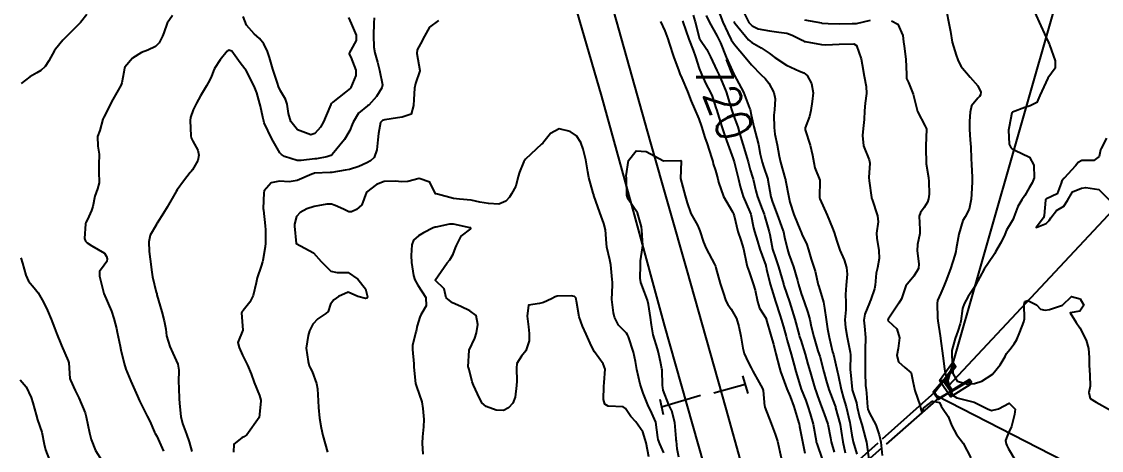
# Model space of a CAD drawing. Header units: metres. Extents: x 292545 to 299085, y 7450245 to 7463078.
# Drawn here: x 298648.7 to 298772.6, y 7450759.7 to 7450808.9 of the extents above; entities that cross this region are included whole.
import ezdxf
from ezdxf.enums import TextEntityAlignment as Align

# ---------------------------------------------------------------- set-up
doc = ezdxf.new("R2010")
doc.units = ezdxf.units.M
doc.linetypes.add('CONTINUO', pattern=[0])
doc.linetypes.add('TRACEJADO', pattern=[8.7, 8, -0.7])
for name, color, linetype in [('Cotas', 45, 'Continuous'), ('Curvas de Nivel 1m', 11, 'Continuous'), ('Curvas de Nivel 5m', 15, 'Continuous'), ('GALERIA', 45, 'Continuous'), ('Linha Férrea', 20, 'Continuous'), ('Pórtico', 62, 'Continuous'), ('TEXTO', 45, 'Continuous')]:
    doc.layers.add(name, color=color, linetype=linetype)
doc.styles.add('Style-STANDARD', font='STANDARD.shx')

msp = doc.modelspace()

# ---------------------------------------------------------------- linework, layer by layer
at = {"layer": 'Curvas de Nivel 1m', "flags": 128}
for points, elevation in [([(298728.51, 7450810.47), (298729.14, 7450808.87), (298729.71, 7450807.64), (298730.1, 7450806.86), (298730.46, 7450806.3), (298731.68, 7450804.85), (298732.43, 7450803.96), (298733.53, 7450802.82), (298733.99, 7450802.39), (298734.4, 7450801.88), (298734.96, 7450800.8), (298735.12, 7450800.06), (298735.05, 7450798.8), (298734.99, 7450798.18), (298735.01, 7450796.8), (298735.11, 7450796.02), (298735.34, 7450794.8), (298735.6, 7450793.5), (298735.76, 7450792.8), (298736.27, 7450790.9), (298736.3, 7450790.81), (298736.3, 7450790.79), (298736.32, 7450790.74), (298736.71, 7450788.79), (298736.83, 7450788.2), (298737.27, 7450786.78), (298738.05, 7450784.93), (298738.11, 7450784.77), (298738.2, 7450784.54), (298738.77, 7450783.34), (298738.97, 7450782.76), (298739.26, 7450781.66), (298739.58, 7450780.75), (298739.71, 7450780.31), (298740.07, 7450778.74), (298740.13, 7450778.53), (298740.66, 7450776.73), (298740.79, 7450776.04), (298740.97, 7450774.73), (298741.13, 7450773.67), (298741.31, 7450772.73), (298741.72, 7450771.04), (298741.81, 7450770.72), (298742.02, 7450769.89), (298742.28, 7450768.72), (298742.34, 7450768.38), (298742.7, 7450766.71), (298742.98, 7450765.7), (298743.27, 7450764.71), (298743.71, 7450762.94), (298743.75, 7450762.7), (298743.92, 7450761.46), (298744.08, 7450760.7), (298744.49, 7450759.28)], 718), ([(298731.57, 7450809.91), (298732.09, 7450808.84), (298732.49, 7450808.43), (298733.19, 7450808.12), (298734.48, 7450807.87), (298735.55, 7450807.73), (298736.47, 7450807.59), (298737.08, 7450807.39), (298738.29, 7450806.76), (298738.4, 7450806.7), (298738.46, 7450806.67), (298738.57, 7450806.65), (298740.46, 7450806.29), (298740.94, 7450806.25), (298742.46, 7450806.36), (298744.16, 7450806.39), (298744.46, 7450806.18), (298744.98, 7450804.68), (298745.12, 7450804), (298745.35, 7450802.68), (298745.58, 7450801.5), (298745.62, 7450800.68), (298745.47, 7450799.59), (298745.39, 7450798.68), (298745.33, 7450797.71), (298745.24, 7450796.68), (298745.16, 7450795.85), (298745.25, 7450794.68), (298745.91, 7450793.06), (298746, 7450792.67), (298745.89, 7450791.06), (298745.93, 7450790.67), (298746.18, 7450788.75), (298746.19, 7450788.67), (298746.25, 7450788.52), (298746.88, 7450786.66), (298746.93, 7450785.95), (298746.77, 7450784.66), (298746.79, 7450784.07), (298747.02, 7450782.66), (298747.08, 7450781.75), (298746.86, 7450780.66), (298746.73, 7450780.08), (298746.62, 7450778.67), (298746.53, 7450778.26), (298746.11, 7450777.03), (298746.01, 7450776.76), (298745.97, 7450776.67), (298745.42, 7450775.34), (298745.31, 7450774.68), (298745.37, 7450773.98), (298745.48, 7450772.68), (298745.45, 7450771.27), (298745.45, 7450770.68), (298745.46, 7450770.11), (298745.46, 7450768.68), (298745.51, 7450767.16), (298745.57, 7450766.68), (298745.62, 7450766.31), (298745.72, 7450764.67), (298745.76, 7450764.47), (298745.96, 7450764.01), (298746.67, 7450762.66), (298747.07, 7450761.51), (298747.25, 7450760.66), (298747.4, 7450759.15)], 716), ([(298754.75, 7450810.32), (298755.1, 7450808.56), (298755.23, 7450807.81), (298755.44, 7450806.56), (298755.91, 7450805.09), (298756.1, 7450804.55), (298756.43, 7450803.81), (298757.51, 7450802.54), (298758.4, 7450801.57), (298758.72, 7450800.85), (298758.67, 7450800.53), (298758.57, 7450800.35), (298758.39, 7450800.13), (298757.64, 7450799.27), (298757.49, 7450798.54), (298757.41, 7450797.49), (298757.42, 7450796.54), (298757.51, 7450795.36), (298757.57, 7450794.54), (298757.63, 7450793.21), (298757.64, 7450792.54), (298757.74, 7450791.07), (298757.74, 7450790.54), (298757.66, 7450789.14), (298757.63, 7450788.54), (298757.38, 7450787.39), (298756.92, 7450786.54), (298756.67, 7450786.09), (298756.2, 7450784.55), (298755.89, 7450782.84), (298755.84, 7450782.55), (298755.74, 7450782.13), (298755.24, 7450780.56), (298754.71, 7450779.14), (298754.48, 7450778.57), (298754.38, 7450778.32), (298754.12, 7450777.75), (298753.77, 7450776.92), (298753.71, 7450776.58), (298753.75, 7450774.92), (298753.78, 7450774.58), (298754.07, 7450772.87), (298754.1, 7450772.62), (298754.09, 7450772.58), (298754.09, 7450772.55), (298754.36, 7450770.58), (298754.54, 7450769.09), (298754.65, 7450768.57), (298754.99, 7450767.57), (298755.27, 7450766.56), (298755.48, 7450766.06), (298755.97, 7450765.75), (298757.03, 7450765.48), (298757.97, 7450765.25), (298759.48, 7450764.51), (298759.96, 7450764.3), (298760.74, 7450764.5), (298761.97, 7450765.15), (298762.65, 7450764.47), (298762.59, 7450763.85), (298762.25, 7450762.48), (298762.16, 7450762.26), (298761.93, 7450761.87), (298761.55, 7450760.86), (298761.62, 7450760.48), (298761.7, 7450760.27), (298761.91, 7450759.89), (298762.76, 7450758.47)], 714), ([(298764.88, 7450810.07), (298765.63, 7450808.44), (298766.46, 7450806.61), (298766.55, 7450806.43), (298766.62, 7450806.27), (298767.27, 7450804.42), (298767.25, 7450803.6), (298766.41, 7450802.43), (298765.49, 7450800.44), (298765.17, 7450799.66), (298764.38, 7450799.27), (298763.76, 7450799.07), (298762.36, 7450798.53), (298762.33, 7450798.51), (298762.3, 7450798.48), (298761.99, 7450796.84), (298761.91, 7450796.48), (298761.96, 7450794.85), (298762.16, 7450794.48), (298762.32, 7450794.34), (298762.62, 7450794.18), (298764.31, 7450793.39), (298764.81, 7450792.45), (298764.84, 7450791.01), (298764.61, 7450790.45), (298764.27, 7450789.85), (298763.76, 7450788.96), (298763.45, 7450788.47), (298762.99, 7450787.73), (298762.51, 7450786.48), (298762.43, 7450786.27), (298762.22, 7450785.88), (298761.69, 7450785), (298761.48, 7450784.49), (298761.07, 7450783.61), (298760.42, 7450782.5), (298760.34, 7450782.33), (298760.17, 7450782.08), (298759.11, 7450780.52), (298758.13, 7450778.69), (298758.08, 7450778.59), (298758.04, 7450778.53), (298757.27, 7450777.38), (298756.82, 7450776.54), (298756.64, 7450776.01), (298756.43, 7450774.55), (298756.36, 7450774.26), (298756.07, 7450773.42), (298755.77, 7450772.55), (298755.4, 7450771.2), (298755.4, 7450770.56), (298755.42, 7450769.96), (298755.53, 7450768.56), (298756, 7450767.67), (298757.22, 7450767.31), (298758, 7450767.4), (298758.84, 7450767.68), (298760.01, 7450768.42), (298760.06, 7450768.45), (298760.12, 7450768.5), (298760.95, 7450769.56), (298761.5, 7450770.49), (298761.68, 7450770.84), (298762.04, 7450771.32), (298762.57, 7450771.95), (298762.87, 7450772.47), (298763.22, 7450773.31), (298763.66, 7450774.46), (298763.72, 7450774.83), (298763.68, 7450776.46), (298763.76, 7450776.82), (298764.11, 7450776.94), (298765.11, 7450776.44), (298765.59, 7450775.93), (298766.1, 7450775.82), (298766.62, 7450775.91), (298768.1, 7450776.41), (298769.14, 7450777.38), (298770.11, 7450777.11), (298770.54, 7450776.38), (298770.1, 7450775.69), (298768.96, 7450775.53), (298769.65, 7450774.39), (298770.07, 7450773.8), (298770.8, 7450772.38), (298771.07, 7450771.4), (298771.14, 7450770.37), (298771.15, 7450769.5), (298771.24, 7450768.37), (298771.27, 7450767.1), (298771.13, 7450766.37), (298771.29, 7450765.68), (298771.97, 7450765.25), (298773.62, 7450764.34)], 713), ([(298656.17, 7450809.74), (298655.42, 7450808.82), (298654.47, 7450807.88), (298654.34, 7450807.76), (298653.41, 7450806.82), (298652.56, 7450805.79), (298652.44, 7450805.61), (298651.81, 7450804.42), (298651.37, 7450803.8), (298650.88, 7450803.34), (298650.41, 7450803.07), (298649.61, 7450802.61), (298648.62, 7450801.83)], 726), ([(298689.12, 7450809.35), (298689.07, 7450808.77), (298689.03, 7450807.35), (298689.1, 7450806.01), (298689.21, 7450805.35), (298689.5, 7450804.29), (298689.74, 7450803.35), (298690.06, 7450801.68), (298690.01, 7450801.34), (298689.4, 7450800.34), (298688.5, 7450799.36), (298688.43, 7450799.31), (298688.37, 7450799.27), (298687.32, 7450798.41), (298686.71, 7450797.38), (298686.61, 7450797.11), (298686.33, 7450796.43), (298685.7, 7450795.39), (298684.31, 7450793.68), (298684.15, 7450793.57), (298683.67, 7450793.42), (298682.52, 7450793.2), (298682.3, 7450793.18), (298680.76, 7450792.99), (298680.3, 7450792.98), (298678.84, 7450793.47), (298678.5, 7450793.67), (298678.31, 7450793.89), (298677.39, 7450795.49), (298676.51, 7450797.33), (298676.46, 7450797.5), (298676.36, 7450797.97), (298676.09, 7450799.23), (298676.02, 7450799.51), (298675.64, 7450800.76), (298675.34, 7450801.52), (298674.42, 7450803.34), (298674.29, 7450803.53), (298673.74, 7450804.22), (298672.77, 7450805.55), (298672.44, 7450805.64), (298672.36, 7450805.63), (298672.27, 7450805.55), (298671.44, 7450804.55), (298670.81, 7450803.57), (298670.69, 7450803.29), (298670.41, 7450802.56), (298670.07, 7450801.9), (298669.89, 7450801.58), (298669.2, 7450800.41), (298668.75, 7450799.59), (298668.37, 7450798.82), (298668.03, 7450797.93), (298668.01, 7450797.6), (298668.09, 7450795.84), (298668.13, 7450795.6), (298668.32, 7450795.2), (298668.9, 7450794.18), (298668.99, 7450793.59), (298668.88, 7450793.01), (298668.28, 7450791.94), (298668.13, 7450791.74), (298668.02, 7450791.6), (298667.24, 7450790.63), (298666.53, 7450789.62), (298666.42, 7450789.45), (298666.25, 7450789.17), (298665.36, 7450787.63), (298664.93, 7450786.94), (298664.21, 7450785.79), (298664.16, 7450785.7), (298664.13, 7450785.65), (298663.43, 7450784.42), (298663.25, 7450783.66), (298663.3, 7450782.54), (298663.43, 7450781.66), (298663.61, 7450780.19), (298663.68, 7450779.65), (298664.12, 7450777.9), (298664.18, 7450777.71), (298664.19, 7450777.65), (298664.2, 7450777.56), (298664.76, 7450775.64), (298665.04, 7450774.6), (298665.2, 7450773.63), (298665.3, 7450772.88), (298665.67, 7450771.63), (298666.03, 7450770.9), (298666.59, 7450769.61), (298666.7, 7450768.92), (298666.68, 7450767.61), (298666.69, 7450766.9), (298666.76, 7450765.61), (298666.83, 7450764.74), (298666.95, 7450763.61), (298667.14, 7450762.81), (298667.59, 7450761.6), (298667.91, 7450760.71), (298668.19, 7450759.6)], 724), ([(298696.49, 7450809.08), (298695.47, 7450808.28), (298694.91, 7450807.28), (298694.45, 7450806.39), (298694.05, 7450805.69), (298694, 7450805.29), (298694.37, 7450803.34), (298694.37, 7450803.29), (298693.86, 7450801.84), (298693.75, 7450801.3), (298693.68, 7450799.99), (298693.65, 7450799.3), (298693.36, 7450798.3), (298692.35, 7450797.98), (298691.78, 7450797.89), (298690.35, 7450797.68), (298690.09, 7450797.6), (298689.86, 7450797.34), (298689.6, 7450796.08), (298689.55, 7450795.35), (298689.43, 7450794.23), (298689.12, 7450793.35), (298688.7, 7450792.95), (298688.29, 7450792.71), (298687.36, 7450792.29), (298686.28, 7450791.97), (298685.8, 7450791.87), (298684.28, 7450791.62), (298684.09, 7450791.6), (298682.27, 7450791.54), (298682.18, 7450791.52), (298681.97, 7450791.43), (298680.27, 7450790.71), (298679.35, 7450790.55), (298678.26, 7450790.64), (298677.31, 7450790.45), (298676.5, 7450789.5), (298676.45, 7450789.29), (298676.4, 7450787.5), (298676.42, 7450787.31), (298676.63, 7450785.5), (298676.67, 7450785.03), (298676.66, 7450783.5), (298676.61, 7450783.07), (298676.33, 7450781.5), (298676.3, 7450781.35), (298676.15, 7450780.86), (298675.71, 7450779.51), (298675.58, 7450778.96), (298675.25, 7450777.51), (298674.87, 7450776.75), (298674.09, 7450775.77), (298673.96, 7450775.66), (298673.89, 7450775.53), (298674.06, 7450773.53), (298673.48, 7450772.1), (298673.62, 7450771.53), (298674.03, 7450770.65), (298674.6, 7450769.52), (298675, 7450768.52), (298675.37, 7450767.51), (298675.97, 7450766.02), (298676.1, 7450765.5), (298676.1, 7450765.36), (298675.94, 7450763.5), (298674.51, 7450761.52), (298674.17, 7450761.27), (298673.92, 7450761.16), (298673.02, 7450760.43), (298672.98, 7450759.54)], 723), ([(298721.98, 7450808.96), (298722.48, 7450807.87), (298722.81, 7450806.95), (298722.96, 7450806.45), (298723.45, 7450804.94), (298724.07, 7450803.28), (298724.21, 7450802.93), (298724.41, 7450802.45), (298725.06, 7450800.92), (298725.51, 7450799.79), (298725.86, 7450798.92), (298726.36, 7450797.76), (298726.67, 7450796.91), (298727.06, 7450795.63), (298727.32, 7450794.9), (298727.84, 7450793.35), (298727.96, 7450792.89), (298728.03, 7450792.63), (298728.28, 7450791.85), (298728.54, 7450790.88), (298728.63, 7450790.52), (298729.21, 7450788.87), (298730.23, 7450787.12), (298730.36, 7450786.86), (298730.43, 7450786.65), (298730.86, 7450784.85), (298731.19, 7450783.85), (298731.5, 7450782.85), (298731.83, 7450781.17), (298731.91, 7450780.84), (298732.15, 7450780.22), (298732.5, 7450779.19), (298732.62, 7450778.83), (298732.83, 7450778.12), (298733.09, 7450776.83), (298733.33, 7450776.05), (298734.08, 7450774.85), (298734.1, 7450774.81), (298734.11, 7450774.78), (298734.68, 7450772.8), (298734.92, 7450771.93), (298735.21, 7450770.8), (298735.61, 7450769.2), (298735.73, 7450768.79), (298736, 7450768.06), (298736.48, 7450766.78), (298736.84, 7450765.92), (298737.28, 7450764.78), (298737.86, 7450762.86), (298737.88, 7450762.77), (298737.94, 7450762.48), (298738.25, 7450760.76), (298738.54, 7450759.4)], 722), ([(298724.49, 7450809.02), (298724.52, 7450808.93), (298724.53, 7450808.89), (298725.23, 7450806.92), (298725.72, 7450805.65), (298725.97, 7450804.91), (298726.42, 7450803.54), (298726.67, 7450802.91), (298727.23, 7450801.73), (298727.68, 7450800.89), (298727.89, 7450800.39), (298728.37, 7450798.94), (298728.39, 7450798.88), (298728.4, 7450798.85), (298729.02, 7450796.87), (298729.36, 7450795.84), (298729.69, 7450794.87), (298730.3, 7450793.18), (298730.41, 7450792.86), (298730.45, 7450792.7), (298730.91, 7450790.85), (298731.11, 7450790), (298731.45, 7450788.85), (298732.23, 7450787.1), (298732.32, 7450786.84), (298732.64, 7450785.27), (298732.76, 7450784.83), (298733.1, 7450783.73), (298733.36, 7450782.82), (298734.04, 7450780.93), (298734.07, 7450780.81), (298734.09, 7450780.75), (298734.15, 7450780.52), (298734.56, 7450778.81), (298734.74, 7450778.19), (298735.18, 7450776.8), (298735.7, 7450775.18), (298735.82, 7450774.79), (298736.07, 7450773.91), (298736.38, 7450772.79), (298736.52, 7450772.32), (298736.96, 7450770.78), (298737.31, 7450769.49), (298737.51, 7450768.78), (298737.99, 7450767.13), (298738.12, 7450766.77), (298738.66, 7450765.45), (298738.89, 7450764.76), (298739.14, 7450763.93), (298739.49, 7450762.75), (298739.82, 7450760.84), (298739.83, 7450760.74), (298739.85, 7450760.68), (298739.91, 7450760.51), (298740.51, 7450758.73)], 721), ([(298727.22, 7450809.62), (298727.56, 7450808.89), (298728.47, 7450807.25), (298728.67, 7450806.88), (298728.85, 7450806.49), (298729.5, 7450804.87), (298730.37, 7450802.9), (298730.39, 7450802.86), (298730.41, 7450802.82), (298731.48, 7450800.85), (298732.2, 7450799.01), (298732.25, 7450798.84), (298732.36, 7450798.23), (298732.67, 7450796.84), (298733.04, 7450795.54), (298733.2, 7450794.83), (298733.4, 7450793.73), (298733.63, 7450792.82), (298733.79, 7450792.32), (298734.27, 7450790.86), (298734.29, 7450790.81), (298734.3, 7450790.79), (298734.65, 7450788.81), (298734.83, 7450788.22), (298735.37, 7450786.8), (298736.01, 7450784.98), (298736.07, 7450784.79), (298736.2, 7450784.18), (298736.53, 7450782.79), (298736.7, 7450782.26), (298737.22, 7450780.78), (298737.7, 7450779.22), (298737.81, 7450778.77), (298738.12, 7450777.74), (298738.45, 7450776.76), (298738.88, 7450775.55), (298739.1, 7450774.75), (298739.27, 7450773.95), (298739.56, 7450772.75), (298740.04, 7450771.15), (298740.18, 7450770.74), (298740.24, 7450770.53), (298740.73, 7450768.73), (298740.99, 7450767.74), (298741.3, 7450766.73), (298741.97, 7450764.93), (298742.04, 7450764.72), (298742.07, 7450764.61), (298742.58, 7450762.71), (298742.72, 7450761.93), (298742.89, 7450760.71), (298743.16, 7450759.45)], 719), ([(298730.39, 7450808.96), (298730.43, 7450808.86), (298730.49, 7450808.75), (298732.07, 7450806.84), (298732.46, 7450806.52), (298733.54, 7450805.91), (298734.45, 7450805.3), (298735.1, 7450804.8), (298736.43, 7450803.94), (298737.94, 7450803.25), (298738.42, 7450803.05), (298738.82, 7450802.76), (298739.31, 7450801.84), (298739.48, 7450800.75), (298739.36, 7450799.77), (298739.21, 7450798.75), (298739.06, 7450798.06), (298738.57, 7450796.76), (298738.59, 7450796.51), (298739.15, 7450794.75), (298739.43, 7450793.62), (298739.55, 7450792.75), (298739.69, 7450792.15), (298740.27, 7450790.74), (298740.22, 7450788.74), (298740.25, 7450788.58), (298741.11, 7450786.73), (298741.71, 7450785.22), (298741.89, 7450784.72), (298742.19, 7450783.74), (298742.54, 7450782.71), (298743.04, 7450781.58), (298743.32, 7450780.7), (298743.38, 7450779.94), (298743.26, 7450778.7), (298743.19, 7450777.63), (298743.25, 7450776.7), (298743.23, 7450775.84), (298743.14, 7450774.7), (298743.19, 7450773.82), (298743.39, 7450772.71), (298743.74, 7450771), (298743.76, 7450770.7), (298743.74, 7450768.98), (298743.76, 7450768.7), (298743.97, 7450766.71), (298743.98, 7450766.67), (298744.45, 7450765.18), (298744.55, 7450764.69), (298744.8, 7450763.54), (298745.06, 7450762.68), (298745.5, 7450761.1), (298745.6, 7450760.67), (298745.65, 7450760.41), (298745.88, 7450758.67)], 717), ([(298722.37, 7450759.43), (298721.91, 7450760.49), (298721.72, 7450760.96), (298721.67, 7450761.21), (298721.44, 7450762.97), (298720.99, 7450764.01), (298720.51, 7450764.97), (298719.98, 7450766.31), (298719.75, 7450766.98), (298719.64, 7450767.34), (298719.24, 7450768.99), (298719.09, 7450769.92), (298718.88, 7450770.99), (298718.31, 7450772.75), (298718.2, 7450773), (298718.06, 7450773.19), (298717.16, 7450774.1), (298716.7, 7450775.02), (298716.58, 7450775.52), (298716.39, 7450777.03), (298716.45, 7450778.7), (298716.46, 7450779.03), (298716.44, 7450779.33), (298716.29, 7450781.03), (298716.16, 7450781.6), (298715.81, 7450783.03), (298715.76, 7450783.46), (298715.67, 7450785.04), (298715.49, 7450785.76), (298715.02, 7450787.04), (298714.34, 7450788.96), (298714.31, 7450789.05), (298714.25, 7450789.25), (298713.74, 7450791.06), (298713.62, 7450791.71), (298713.4, 7450793.06), (298713.1, 7450794.28), (298712.84, 7450795.06), (298712.33, 7450795.82), (298711.59, 7450796.34), (298710.34, 7450796.63), (298709.34, 7450796.11), (298708.57, 7450795.12), (298708.46, 7450794.98), (298708.32, 7450794.86), (298706.49, 7450793.15), (298706.4, 7450793.05), (298706.3, 7450792.87), (298705.79, 7450791.65), (298705.65, 7450791.16), (298705.37, 7450790.05), (298704.89, 7450789.16), (298704.63, 7450788.79), (298704.24, 7450788.32), (298703.42, 7450787.99), (298702.24, 7450788.04), (298701.23, 7450788.22), (298700.24, 7450788.43), (298698.91, 7450788.57), (298698.24, 7450788.64), (298696.38, 7450789.13), (298696.25, 7450789.15), (298696.16, 7450789.17), (298696.1, 7450789.26), (298695.5, 7450790.51), (298694.27, 7450790.92), (298692.98, 7450790.59), (298692.27, 7450790.56), (298691.56, 7450790.62), (298690.27, 7450790.58), (298689.37, 7450790.24), (298688.25, 7450789.36), (298687.7, 7450787.91), (298687.09, 7450787.37), (298686.51, 7450787.1), (298686.23, 7450787.1), (298685.62, 7450787.39), (298684.66, 7450787.83), (298684.24, 7450787.97), (298683.67, 7450787.98), (298682.24, 7450787.72), (298681.4, 7450787.44), (298680.64, 7450787.04), (298680.22, 7450786.57), (298679.96, 7450785.7), (298679.97, 7450785.46), (298680.18, 7450783.46), (298682.17, 7450782.41), (298683.04, 7450781.42), (298684.14, 7450780.31), (298684.89, 7450780.15), (298686.14, 7450780.13), (298687.23, 7450779.37), (298688.12, 7450778.28), (298688.35, 7450777.36), (298688.27, 7450777.2), (298688.11, 7450777.16), (298687.25, 7450777.37), (298686.12, 7450777.88), (298685.02, 7450777.4), (298684.49, 7450777.02), (298684.1, 7450776.52), (298683.84, 7450775.66), (298683.57, 7450775.42), (298682.67, 7450774.83), (298682.07, 7450774.2), (298681.7, 7450773.44), (298681.54, 7450772.92), (298681.33, 7450771.44), (298681.55, 7450769.91), (298681.67, 7450769.44), (298681.77, 7450769.2), (298682.01, 7450768.79), (298682.51, 7450767.42), (298682.6, 7450766.8), (298682.68, 7450765.42), (298682.73, 7450764.65), (298682.85, 7450763.42), (298683.04, 7450762.31), (298683.24, 7450761.42), (298683.77, 7450759.53)], 722), ([(298773.13, 7450795.56), (298772.52, 7450794.36), (298772.47, 7450794.21), (298772.31, 7450793.44), (298771.69, 7450792.98), (298770.3, 7450792.98), (298769.91, 7450792.77), (298769.59, 7450792.39), (298768.28, 7450790.96), (298768.03, 7450790.66), (298767.93, 7450790.41), (298767.49, 7450789.18), (298766.25, 7450788.6), (298766.15, 7450788.43), (298765.99, 7450786.67), (298765.92, 7450786.43), (298765.08, 7450785.31), (298766.22, 7450785.75), (298766.55, 7450786.1), (298766.75, 7450786.42), (298767.4, 7450787.26), (298768.24, 7450787.75), (298768.69, 7450788.4), (298769.24, 7450789.41), (298770.26, 7450789.81), (298770.76, 7450789.88), (298772.26, 7450789.67), (298773.55, 7450788.35)], 712), ([(298724.07, 7450758.93), (298723.9, 7450759.91), (298723.8, 7450760.82), (298723.78, 7450760.93), (298723.76, 7450761.09), (298723.62, 7450762.93), (298723.27, 7450764.26), (298722.93, 7450764.95), (298722.29, 7450766.65), (298722.23, 7450766.96), (298722.21, 7450767.17), (298722.15, 7450768.96), (298722.14, 7450769.09), (298722.02, 7450769.71), (298721.75, 7450770.96), (298721.63, 7450771.37), (298721.13, 7450772.97), (298720.93, 7450774.12), (298720.81, 7450774.97), (298720.59, 7450776.48), (298720.49, 7450776.98), (298720.12, 7450777.88), (298719.7, 7450778.98), (298719.64, 7450779.49), (298719.66, 7450780.98), (298719.68, 7450781.47), (298719.91, 7450782.98), (298719.94, 7450783.23), (298719.83, 7450784.98), (298719.8, 7450785.39), (298719.35, 7450786.99), (298718.25, 7450788.55), (298718.12, 7450789), (298718.09, 7450790.82), (298718.07, 7450791), (298718.05, 7450791.23), (298718.3, 7450793), (298719.19, 7450794.12), (298720.31, 7450794.01), (298722.3, 7450792.96), (298724.3, 7450792.98), (298724.34, 7450792.93), (298724.34, 7450792.89), (298724.27, 7450790.93), (298724.82, 7450788.92), (298725.02, 7450788.14), (298725.44, 7450786.92), (298726.21, 7450785.59), (298726.41, 7450785.11), (298726.47, 7450784.91), (298726.9, 7450783.61), (298727.21, 7450782.89), (298728.16, 7450781.1), (298728.27, 7450780.88), (298728.34, 7450780.69), (298728.81, 7450778.87), (298729.15, 7450777.84), (298729.47, 7450776.87), (298729.68, 7450776.45), (298730.09, 7450775.94), (298730.68, 7450774.85), (298730.96, 7450773.96), (298731.19, 7450772.85), (298731.43, 7450771.46), (298731.57, 7450770.84), (298732.02, 7450769.85), (298732.38, 7450769.2), (298732.57, 7450768.83), (298733.29, 7450767.52), (298733.68, 7450766.81), (298733.74, 7450766.58), (298733.92, 7450764.81), (298733.93, 7450764.77), (298733.96, 7450764.68), (298734.67, 7450762.8), (298735.13, 7450761.59), (298735.4, 7450760.8), (298735.81, 7450758.87)], 723), ([(298720.62, 7450758.97), (298720.31, 7450760.58), (298720.22, 7450760.98), (298719.93, 7450761.86), (298719.13, 7450762.99), (298718.56, 7450763.61), (298717.96, 7450764.55), (298717.7, 7450764.74), (298715.96, 7450764.79), (298715.59, 7450765.03), (298715.45, 7450765.56), (298715.48, 7450767.04), (298715.52, 7450767.51), (298715.63, 7450769.03), (298715.39, 7450769.66), (298714.4, 7450771.05), (298714.04, 7450771.68), (298713.43, 7450773.06), (298713.01, 7450774), (298712.64, 7450775.07), (298712.33, 7450776.85), (298712.31, 7450777.08), (298712.27, 7450777.23), (298712.12, 7450777.38), (298711.74, 7450777.46), (298710.12, 7450777.43), (298709.89, 7450777.33), (298709.45, 7450777.11), (298708.54, 7450776.68), (298708.1, 7450776.58), (298706.83, 7450776.41), (298706.69, 7450775.14), (298706.83, 7450773.9), (298706.89, 7450773.14), (298706.91, 7450772.28), (298706.52, 7450771.14), (298706.03, 7450770.55), (298705.5, 7450769.68), (298705.46, 7450769.16), (298705.49, 7450767.66), (298705.46, 7450767.16), (298705.31, 7450765.82), (298705.04, 7450765.16), (298704.52, 7450764.6), (298703.95, 7450764.32), (298703.13, 7450764.36), (298701.96, 7450764.76), (298701.49, 7450765.2), (298700.98, 7450766.2), (298700.5, 7450767.21), (298700.37, 7450767.59), (298700.01, 7450769.01), (298699.94, 7450769.22), (298699.92, 7450769.32), (298700.03, 7450771.22), (298700.66, 7450772.61), (298700.88, 7450773.21), (298701.03, 7450774.17), (298700.83, 7450775.21), (298700.09, 7450775.76), (298699.08, 7450776.25), (298698.1, 7450776.66), (298697.39, 7450777.25), (298697.14, 7450778.27), (298696.13, 7450779.27), (298697.5, 7450781.25), (298697.79, 7450781.61), (298698.17, 7450782.25), (298698.45, 7450782.96), (298698.55, 7450783.24), (298699.12, 7450784.3), (298700.2, 7450785.17), (298700.23, 7450785.22), (298700.23, 7450785.24), (298700.2, 7450785.26), (298700.15, 7450785.27), (298698.21, 7450785.68), (298697.76, 7450785.7), (298696.2, 7450785.36), (298696.13, 7450785.34), (298695.9, 7450785.27), (298694.78, 7450784.7), (298694.19, 7450784.35), (298693.63, 7450783.85), (298693.44, 7450783.3), (298693.37, 7450782.1), (298693.41, 7450781.3), (298693.63, 7450779.8), (298693.77, 7450779.29), (298694.13, 7450778.68), (298695.06, 7450777.28), (298695.08, 7450776.3), (298694.48, 7450775.29), (298694.35, 7450775.02), (298694.07, 7450774.03), (298693.94, 7450773.42), (298693.9, 7450773.29), (298693.53, 7450771.8), (298693.51, 7450771.3), (298693.66, 7450769.65), (298693.69, 7450769.29), (298693.87, 7450767.41), (298693.9, 7450767.29), (298693.99, 7450767.05), (298694.57, 7450765.28), (298694.7, 7450764.54), (298694.8, 7450763.28), (298694.77, 7450762.44), (298694.65, 7450761.28), (298694.62, 7450760.57), (298694.7, 7450759.28)], 721), ([(298648.58, 7450781.83), (298648.76, 7450781.22), (298649.15, 7450779.82), (298649.47, 7450779.16), (298650.12, 7450778.38), (298650.56, 7450777.81), (298651.18, 7450776.72), (298651.64, 7450775.79), (298652.07, 7450774.79), (298652.44, 7450773.79), (298652.67, 7450773.17), (298653.25, 7450771.78), (298654.02, 7450770.01), (298654.07, 7450769.77), (298654.21, 7450767.98), (298654.26, 7450767.77), (298654.83, 7450766.61), (298655.23, 7450765.75), (298655.95, 7450764.04), (298656.05, 7450763.74), (298656.09, 7450763.59), (298656.45, 7450761.73), (298656.66, 7450760.99), (298657.15, 7450759.73), (298657.88, 7450758.55)], 726), ([(298648.52, 7450767.83), (298649.19, 7450767.03), (298649.77, 7450765.81), (298649.96, 7450765.17), (298650.33, 7450763.81), (298650.51, 7450763.23), (298650.97, 7450761.8), (298651.26, 7450760.44), (298651.41, 7450759.79), (298651.88, 7450758.61)], 727)]:
    msp.add_lwpolyline(points, dxfattribs=dict(at, elevation=elevation))
at = {"layer": 'Curvas de Nivel 5m', "flags": 128}
for points, elevation in [([(298666, 7450809.62), (298665.37, 7450808.74), (298664.97, 7450807.64), (298664.84, 7450807.26), (298664.46, 7450806.5), (298664.04, 7450806.06), (298663.15, 7450805.66), (298662.44, 7450805.39), (298661.4, 7450804.72), (298660.51, 7450803.69), (298660.48, 7450803.63), (298660.41, 7450803.13), (298660.18, 7450801.91), (298660.1, 7450801.69), (298659.76, 7450801.07), (298659, 7450799.71), (298658.36, 7450798.48), (298658.09, 7450797.98), (298657.99, 7450797.72), (298657.63, 7450796.43), (298657.37, 7450795.73), (298657.4, 7450794.64), (298657.56, 7450793.73), (298657.52, 7450792.49), (298657.54, 7450791.73), (298657.56, 7450790.42), (298657.39, 7450789.73), (298657.08, 7450788.89), (298656.83, 7450787.73), (298656.7, 7450787.26), (298656.21, 7450786.21), (298656.05, 7450785.89), (298656, 7450785.74), (298655.88, 7450784.05), (298656, 7450783.74), (298656.18, 7450783.55), (298656.72, 7450783.19), (298658.17, 7450782.35), (298658.41, 7450781.96), (298658.47, 7450781.72), (298658.46, 7450781.41), (298658.15, 7450781), (298657.62, 7450780.25), (298657.61, 7450779.73), (298658.11, 7450777.72), (298658.97, 7450775.71), (298659.26, 7450774.88), (298659.55, 7450773.7), (298659.64, 7450773.28), (298659.96, 7450771.69), (298660.04, 7450771.28), (298660.43, 7450769.69), (298660.63, 7450769.06), (298661.19, 7450767.68), (298661.97, 7450765.93), (298662.09, 7450765.67), (298662.21, 7450765.42), (298663.09, 7450763.66), (298663.37, 7450763.08), (298663.92, 7450761.83), (298663.98, 7450761.7), (298664.01, 7450761.65), (298664.19, 7450761.37), (298664.96, 7450759.63)], 725), ([(298686.16, 7450809.39), (298686.48, 7450808.73), (298687.05, 7450807.37), (298687.05, 7450806.78), (298686.45, 7450805.66), (298686.28, 7450805.38), (298686.27, 7450805.21), (298686.44, 7450804.87), (298687, 7450803.37), (298687.02, 7450802.76), (298686.46, 7450801.38), (298686.43, 7450801.34), (298686.39, 7450801.31), (298685.84, 7450800.84), (298684.38, 7450799.68), (298684.24, 7450799.54), (298684.16, 7450799.41), (298683.6, 7450798.17), (298683.29, 7450797.42), (298682.95, 7450796.81), (298682.33, 7450796.08), (298681.84, 7450795.93), (298680.34, 7450796.51), (298679.57, 7450797.46), (298679.3, 7450798.4), (298679.14, 7450799.47), (298678.96, 7450800.05), (298678.39, 7450800.99), (298678.15, 7450801.48), (298678.01, 7450801.87), (298677.5, 7450803.49), (298677.1, 7450804.83), (298676.88, 7450805.5), (298676.45, 7450806.37), (298675.95, 7450807), (298675.35, 7450807.52), (298674.48, 7450808.53), (298674.08, 7450809.53)], 725), ([(298725.74, 7450809.68), (298725.95, 7450808.92), (298726.46, 7450806.97), (298726.5, 7450806.91), (298727.3, 7450805.75), (298727.72, 7450804.89), (298728.42, 7450803.33), (298728.65, 7450802.88), (298728.85, 7450802.43), (298729.49, 7450800.87), (298730.01, 7450799.23), (298730.12, 7450798.86), (298730.36, 7450798.16), (298730.83, 7450796.86), (298731.05, 7450796.14), (298731.43, 7450794.85), (298731.9, 7450793.24), (298732.02, 7450792.84), (298732.28, 7450791.92), (298732.53, 7450791.09), (298732.6, 7450790.84), (298732.93, 7450789.5), (298733.12, 7450788.83), (298733.64, 7450787.41), (298733.86, 7450786.82), (298733.95, 7450786.54), (298734.21, 7450785.61), (298734.44, 7450784.81), (298734.5, 7450784.51), (298734.83, 7450782.8), (298735.16, 7450781.81), (298735.52, 7450780.8), (298736.07, 7450778.85), (298736.09, 7450778.79), (298736.13, 7450778.66), (298736.77, 7450776.78), (298737.08, 7450775.79), (298737.38, 7450774.78), (298737.87, 7450772.96), (298737.93, 7450772.77), (298738.06, 7450772.36), (298738.56, 7450770.76), (298738.89, 7450769.63), (298739.13, 7450768.75), (298739.6, 7450767.14), (298739.72, 7450766.74), (298739.79, 7450766.55), (298739.98, 7450766), (298740.43, 7450764.74), (298740.76, 7450763.92), (298741.18, 7450762.73), (298741.48, 7450761.16), (298741.57, 7450760.72), (298741.9, 7450759.51)], 720), ([(298738.49, 7450809.13), (298740.45, 7450808.78), (298740.48, 7450808.77), (298741.22, 7450808.73), (298742.48, 7450808.69), (298743.98, 7450808.7), (298744.46, 7450808.71), (298744.48, 7450808.71), (298746.06, 7450809.1)], 715), ([(298748.49, 7450809.03), (298749.2, 7450808.63), (298749.77, 7450807.33), (298749.86, 7450806.63), (298749.93, 7450806.1), (298750.13, 7450804.62), (298750.18, 7450802.86), (298750.18, 7450802.62), (298750.21, 7450802.42), (298750.41, 7450801.94), (298750.96, 7450800.61), (298751.14, 7450799.86), (298751.46, 7450798.61), (298752.35, 7450796.92), (298752.47, 7450796.72), (298752.5, 7450796.6), (298752.42, 7450794.69), (298752.42, 7450794.6), (298752.42, 7450794.5), (298752.47, 7450792.6), (298752.73, 7450791.04), (298752.76, 7450790.59), (298752.79, 7450789.12), (298752.74, 7450788.59), (298752.62, 7450788.23), (298752.24, 7450787.59), (298751.81, 7450787.03), (298751.67, 7450786.61), (298751.74, 7450785.07), (298751.71, 7450784.6), (298751.45, 7450783.34), (298751.44, 7450782.61), (298751.63, 7450781.13), (298751.57, 7450780.61), (298751.03, 7450779.72), (298750.13, 7450778.62), (298749.63, 7450777.11), (298749.33, 7450776.63), (298748.08, 7450774.79), (298748.06, 7450774.67), (298748.06, 7450774.65), (298748.08, 7450774.6), (298749.1, 7450773.66), (298749.41, 7450772.63), (298749.26, 7450771.41), (298749.09, 7450770.63), (298749.28, 7450769.89), (298750.02, 7450769.24), (298750.73, 7450768.61), (298750.93, 7450767.68), (298751.17, 7450766.61), (298751.75, 7450764.82), (298751.8, 7450764.6), (298751.96, 7450764.07), (298752.1, 7450764.46), (298752.17, 7450764.6), (298753.18, 7450765.38), (298753.97, 7450765.24), (298754.19, 7450764.8), (298754.31, 7450764.57), (298754.99, 7450763.6), (298755.41, 7450762.56), (298755.93, 7450761.53), (298756.71, 7450760.54), (298757.57, 7450758.86)], 715)]:
    msp.add_lwpolyline(points, dxfattribs=dict(at, elevation=elevation))
at = {"layer": 'GALERIA', "linetype": 'TRACEJADO', "flags": 128}
for points in [[(298754.63, 7450767.82), (298755.87, 7450769.37)], [(298754.5, 7450767.81), (298753.25, 7450766.39)], [(298753.4, 7450766.35), (298754.56, 7450767.83)], [(298755.43, 7450766.59), (298755.45, 7450766.64), (298754.63, 7450767.82), (298754.56, 7450767.83)], [(298757.44, 7450767.85), (298755.45, 7450766.64)], [(298755.38, 7450766.54), (298753.84, 7450765.55)], [(298753.86, 7450765.69), (298755.43, 7450766.59)], [(298753.4, 7450766.35), (298716.05, 7450733.09)], [(298753.87, 7450765.71), (298716.33, 7450732.79)]]:
    msp.add_lwpolyline(points, dxfattribs=at)
at = {"layer": 'GALERIA', "linetype": 'CONTINUO'}
for points in [[(298753.99, 7450767.74, 714.87), (298755.4, 7450769.68, 714.38), (298755.66, 7450769.44, 714.39)], [(298754.4, 7450767.73, 714.81), (298755.66, 7450769.44, 714.39)], [(298755.66, 7450769.44, 714.39), (298755.87, 7450769.37, 712.18), (298754.56, 7450767.83, 712.09)], [(298755.4, 7450769.68, 714.38), (298755.63, 7450769.69, 712.18), (298755.87, 7450769.37, 712.18)], [(298755.26, 7450765.89, 714.88), (298753.99, 7450767.74, 714.87)], [(298753.99, 7450767.74, 714.87), (298754.4, 7450767.73, 714.81), (298755.3, 7450766.45, 714.84), (298755.26, 7450765.89, 714.88)], [(298755.3, 7450766.45, 714.84), (298755.38, 7450766.54, 713.2), (298754.5, 7450767.81, 713.2), (298754.4, 7450767.73, 714.81)], [(298755.38, 7450766.54, 713.2), (298755.43, 7450766.59, 712.18), (298754.56, 7450767.83, 712.09), (298754.5, 7450767.81, 713.2)], [(298755.26, 7450765.89, 714.88), (298757.52, 7450767.27, 714.15), (298757.34, 7450767.66, 714.12)], [(298755.3, 7450766.45, 714.84), (298757.34, 7450767.66, 714.12)], [(298757.34, 7450767.66, 714.12), (298757.44, 7450767.85, 712.16), (298755.43, 7450766.59, 712.18)], [(298757.52, 7450767.27, 714.15), (298757.65, 7450767.56, 712.28), (298757.44, 7450767.85, 712.16)], [(298753.86, 7450765.69, 712.18), (298753.84, 7450765.55, 713.25), (298753.25, 7450766.39, 713.25), (298753.4, 7450766.35, 712.09)], [(298753.86, 7450765.69, 712.18), (298753.8, 7450765.72, 713.18), (298753.57, 7450765.98, 713.25), (298753.4, 7450766.29, 713.09), (298753.4, 7450766.35, 712.09)], [(298753.86, 7450765.69, 712.18), (298753.4, 7450766.35, 712.09)]]:
    msp.add_polyline3d(points, dxfattribs=at)
at = {"layer": 'Linha Férrea', "linetype": 'Continuous'}
for points in [[(298667.17, 7450985.8), (298670.75, 7450973.17), (298674.63, 7450959.2), (298678.21, 7450946.78), (298682.37, 7450931.9), (298686.5, 7450917.39), (298690.59, 7450902.69), (298694.5, 7450888.72), (298698.92, 7450873.16), (298703.37, 7450857.19), (298707.42, 7450842.57), (298711.51, 7450828.7), (298715.96, 7450812.34), (298720.78, 7450795.15), (298725.01, 7450780.38), (298729.43, 7450764.63), (298733.19, 7450751.2), (298733.55, 7450749.95), (298737.21, 7450737.52), (298741.05, 7450723.73), (298746, 7450706.86), (298749.54, 7450693.89), (298753.26, 7450680.78), (298756.7, 7450667.4)], [(298665.26, 7450978.07), (298668.63, 7450966.05), (298672.9, 7450950.99), (298676.67, 7450937.85), (298679.96, 7450925.58), (298684.63, 7450909.69), (298687.92, 7450897.64), (298692.09, 7450882.8), (298696.93, 7450865.63), (298702.02, 7450846.96), (298707.69, 7450826.54), (298711.51, 7450813.1), (298715.21, 7450800.34), (298718.96, 7450786.75), (298722.45, 7450773.99), (298726.91, 7450758.2), (298729.26, 7450749.95), (298734.81, 7450730.65), (298742.34, 7450703.45), (298750.12, 7450676.24)]]:
    msp.add_lwpolyline(points, dxfattribs=at)
at = {"layer": 'Pórtico'}
for points in [[(298731.4, 7450768.28), (298731.98, 7450766.24)], [(298731.69, 7450767.27), (298728.11, 7450766.31)], [(298721.91, 7450765.6), (298722.29, 7450763.84)], [(298722.1, 7450764.72), (298726.58, 7450766.07)]]:
    msp.add_lwpolyline(points, dxfattribs=at)
at = {"layer": 'TEXTO', "linetype": 'CONTINUO'}
for points in [[(298754.85, 7450767.37, 0), (298771.83, 7450826.76, 0)], [(298755.06, 7450767.16, 0), (298779.46, 7450793.25, 0)], [(298753.64, 7450766.04, 0), (298826.61, 7450728.57, 0)]]:
    msp.add_polyline3d(points, dxfattribs=at)

# ---------------------------------------------------------------- texts
at = {"layer": 'Cotas', "style": 'Style-STANDARD'}
msp.add_text('720', height=4, rotation=291.1807, dxfattribs=at).set_placement((298729.24, 7450799.93, 720), align=Align.MIDDLE_CENTER)

doc.saveas('drawing.dxf')
